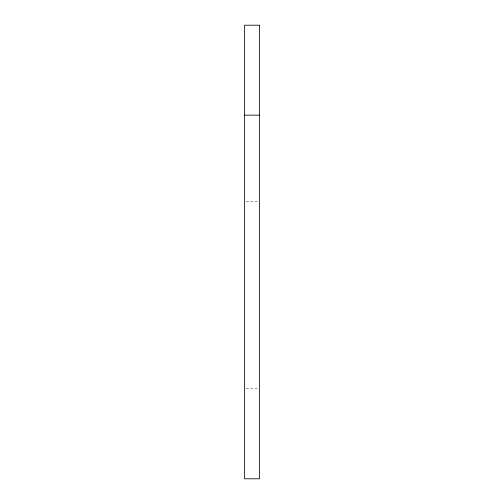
<?xml version="1.0" encoding="UTF-8"?>
<svg xmlns="http://www.w3.org/2000/svg" width="504" height="504" viewBox="0 0 504 504"><rect width="100%" height="100%" fill="white"/><g stroke="black" fill="none" stroke-linecap="round" stroke-linejoin="round"><path stroke-width="0.38" stroke-dasharray="2.52 1.89" d="M246.002 201.335L257.998 201.335M246.002 388.71L257.998 388.71"/><path stroke-width="0.76" d="M244.503 115.139L259.497 115.139M259.497 25.2L244.503 25.2L244.503 478.8L259.497 478.8L259.497 25.2"/></g></svg>
